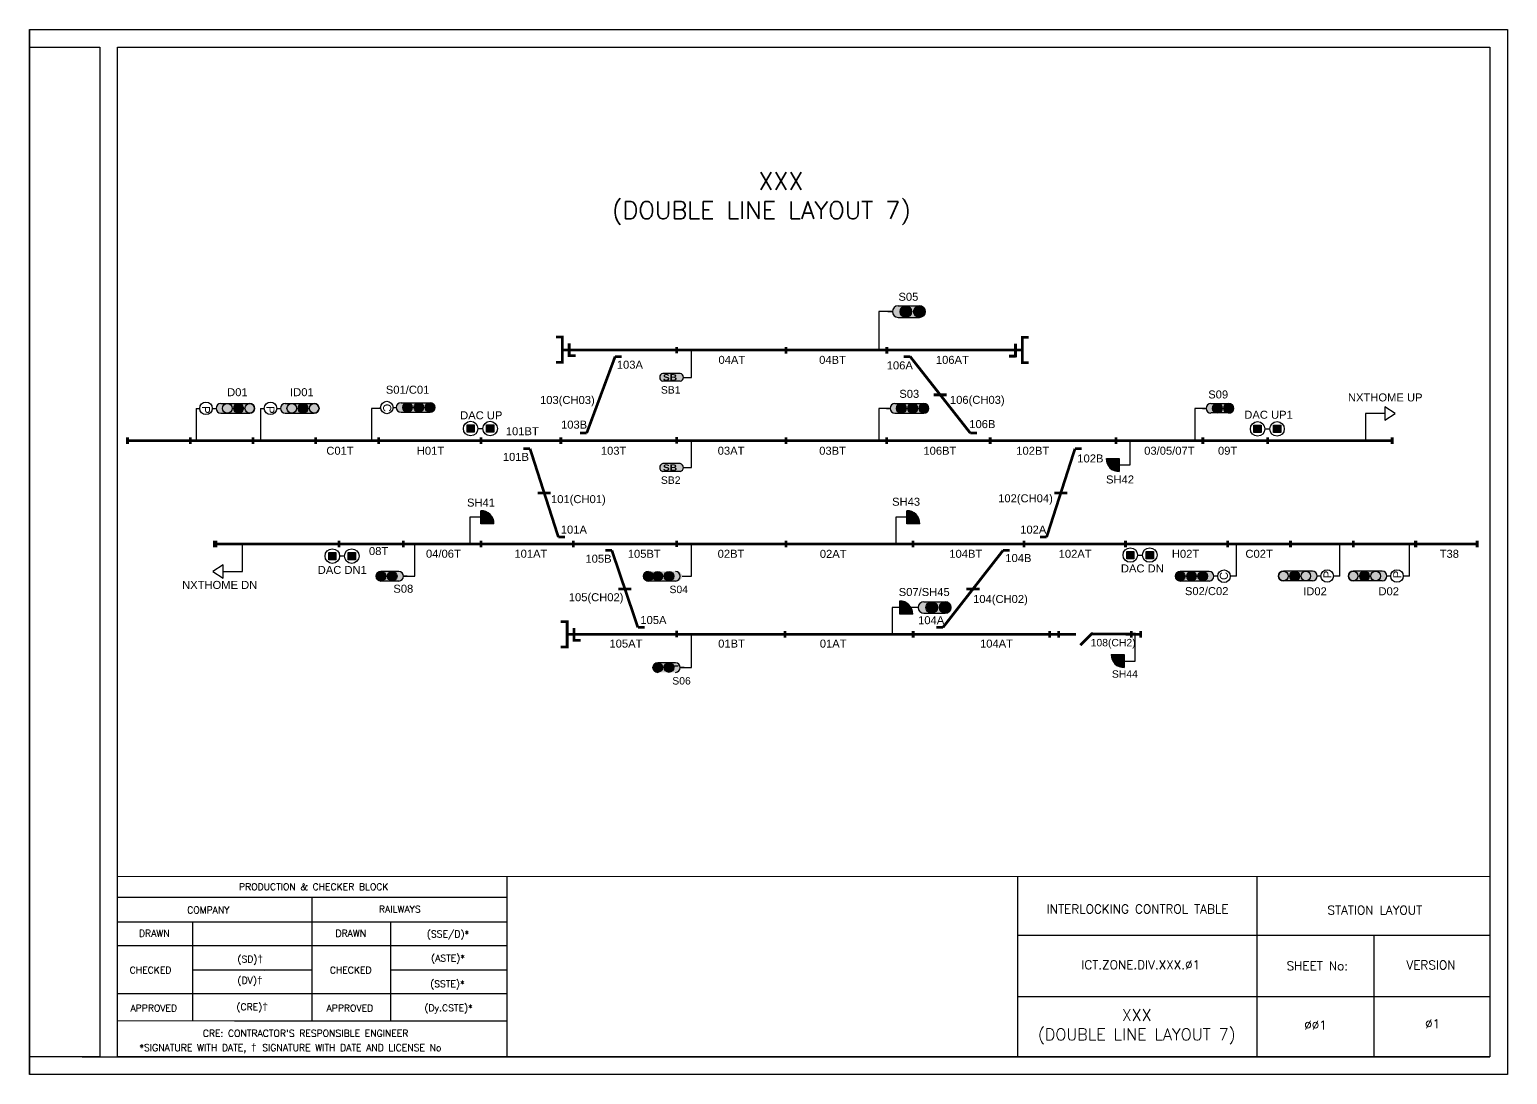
# Model space of a CAD drawing. Header units: inches. Extents: x -19 to 1646, y 43 to 690.
# Drawn here: x 1225.8 to 1645.8, y 388.3 to 685.3 of the extents above; entities that cross this region are included whole.
import ezdxf
from ezdxf.enums import TextEntityAlignment as Align

# ---------------------------------------------------------------- set-up
doc = ezdxf.new("R2010")
doc.units = ezdxf.units.IN
doc.header["$MEASUREMENT"] = 0
doc.layers.add('DIM', color=7, linetype='Continuous')
doc.styles.add('ARIAL', font='arial.ttf')
doc.styles.add('ROMANS', font='romans.shx', dxfattribs={"height": 2})

# ---------------------------------------------------------------- blocks, each defined once
blk = doc.blocks.new('A$C1B685902')
at = {"color": 7}
blk.add_line((0, 297), (0, 0), dxfattribs=at)
for points in [[(0, 297), (420, 297), (420, 0), (0, 0)], [(25, 292), (415, 292), (415, 5), (25, 5)]]:
    blk.add_lwpolyline(points, close=True, dxfattribs=at)
blk.add_lwpolyline([(0, 292), (20, 292), (20, 5), (0, 5)], dxfattribs=at)

msp = doc.modelspace()

# ---------------------------------------------------------------- hatches: boundary and pattern name
at = {"true_color": 0x000000}
h = msp.add_hatch(color=18, dxfattribs=at)
h.dxf.hatch_style = 1
h.paths.add_polyline_path([(1472.6, 606.78, 1), (1472.63, 603.51), (1478.67, 603.51, 1), (1478.65, 606.78)])
h = msp.add_hatch(color=1)
h.dxf.hatch_style = 1
h.paths.add_polyline_path([(1476.47, 605.15, 1), (1473.19, 605.15, 1)])
h = msp.add_hatch(color=2)
h.dxf.hatch_style = 1
h.paths.add_polyline_path([(1477.02, 605.15, 1), (1480.3, 605.15, 1)])
h = msp.add_hatch(color=256)
h.dxf.hatch_style = 1
h.paths.add_polyline_path([(1410.71, 585.35, 0.79433), (1410.71, 587.59), (1405.77, 587.59, 0.79433), (1405.77, 585.35)])
h = msp.add_hatch(color=18, dxfattribs=at)
h.dxf.hatch_style = 1
h.paths.add_polyline_path([(1280.13, 579.02, 1), (1280.15, 576.3), (1288.38, 576.3, 1), (1288.36, 579.02)])
h = msp.add_hatch(color=2)
h.dxf.hatch_style = 1
h.paths.add_polyline_path([(1280.63, 577.66, 1), (1283.35, 577.66, 1)])
h.paths.add_polyline_path([(1289.74, 577.66, 1), (1287.01, 577.66, 1)])
h = msp.add_hatch(color=3)
h.dxf.hatch_style = 1
h.paths.add_polyline_path([(1283.82, 577.66, 1), (1286.54, 577.66, 1)])
h = msp.add_hatch(color=18, dxfattribs=at)
h.dxf.hatch_style = 1
h.paths.add_polyline_path([(1298.45, 579.02, 1), (1298.47, 576.3), (1306.7, 576.3, 1), (1306.68, 579.02)])
h = msp.add_hatch(color=2)
h.dxf.hatch_style = 1
h.paths.add_polyline_path([(1298.94, 577.66, 1), (1301.67, 577.66, 1)])
h.paths.add_polyline_path([(1308.05, 577.66, 1), (1305.33, 577.66, 1)])
h = msp.add_hatch(color=3)
h.dxf.hatch_style = 1
h.paths.add_polyline_path([(1302.13, 577.66, 1), (1304.86, 577.66, 1)])
h = msp.add_hatch(color=18, dxfattribs=at)
h.dxf.hatch_style = 1
h.paths.add_polyline_path([(1331.35, 579.27, 1), (1331.37, 576.55), (1339.6, 576.55, 1), (1339.58, 579.27)])
h = msp.add_hatch(color=18, dxfattribs=at)
h.dxf.hatch_style = 1
h.paths.add_polyline_path([(1331.35, 579.27, 1), (1331.37, 576.55), (1339.6, 576.55, 1), (1339.58, 579.27)])
h = msp.add_hatch(color=2)
h.dxf.hatch_style = 1
h.paths.add_polyline_path([(1331.84, 577.91, 1), (1334.57, 577.91, 1)])
h.paths.add_polyline_path([(1340.95, 577.91, 1), (1338.23, 577.91, 1)])
h = msp.add_hatch(color=1)
h.dxf.hatch_style = 1
h.paths.add_polyline_path([(1331.84, 577.91, 1), (1334.57, 577.91, 1)])
h = msp.add_hatch(color=3)
h.dxf.hatch_style = 1
h.paths.add_polyline_path([(1335.03, 577.91, 1), (1337.76, 577.91, 1)])
h = msp.add_hatch(color=2)
h.dxf.hatch_style = 1
h.paths.add_polyline_path([(1335.03, 577.91, 1), (1337.76, 577.91, 1)])
h = msp.add_hatch(color=3)
h.dxf.hatch_style = 1
h.paths.add_polyline_path([(1338.23, 577.91, 1), (1340.95, 577.91, 1)])
h = msp.add_hatch(color=18, dxfattribs=at)
h.dxf.hatch_style = 1
h.paths.add_polyline_path([(1471.7, 579.02, 1), (1471.72, 576.3), (1479.95, 576.3, 1), (1479.93, 579.02)])
h = msp.add_hatch(color=1)
h.dxf.hatch_style = 1
h.paths.add_polyline_path([(1474.92, 577.66, 1), (1472.19, 577.66, 1)])
h = msp.add_hatch(color=2)
h.dxf.hatch_style = 1
h.paths.add_polyline_path([(1475.38, 577.66, 1), (1478.11, 577.66, 1)])
h = msp.add_hatch(color=3)
h.dxf.hatch_style = 1
h.paths.add_polyline_path([(1478.57, 577.66, 1), (1481.3, 577.66, 1)])
h = msp.add_hatch(color=18, dxfattribs=at)
h.dxf.hatch_style = 1
h.paths.add_polyline_path([(1561.5, 579.02, 1), (1561.52, 576.3), (1566.56, 576.3, 1), (1566.54, 579.02)])
h = msp.add_hatch(color=1)
h.dxf.hatch_style = 1
h.paths.add_polyline_path([(1564.72, 577.66, 1), (1561.99, 577.66, 1)])
h = msp.add_hatch(color=3)
h.dxf.hatch_style = 1
h.paths.add_polyline_path([(1565.19, 577.66, 1), (1567.91, 577.66, 1)])
h = msp.add_hatch(color=5)
h.dxf.hatch_style = 1
h.paths.add_polyline_path([(1352.17, 570.87), (1352.17, 572.94), (1350.11, 572.94), (1350.11, 570.87)])
h = msp.add_hatch(color=5)
h.dxf.hatch_style = 1
h.paths.add_polyline_path([(1357.7, 570.87), (1357.7, 572.94), (1355.65, 572.94), (1355.65, 570.87)])
h = msp.add_hatch(color=5)
h.dxf.hatch_style = 1
h.paths.add_polyline_path([(1575.81, 570.78), (1575.81, 572.86), (1573.76, 572.86), (1573.76, 570.78)])
h = msp.add_hatch(color=5)
h.dxf.hatch_style = 1
h.paths.add_polyline_path([(1581.35, 570.78), (1581.35, 572.86), (1579.29, 572.86), (1579.29, 570.78)])
h = msp.add_hatch(color=256)
h.dxf.hatch_style = 1
h.paths.add_polyline_path([(1535.48, 563.41), (1531.8, 563.41, 0.432111), (1535.48, 559.71)])
h = msp.add_hatch(color=256)
h.dxf.hatch_style = 1
h.paths.add_polyline_path([(1410.71, 559.7, 0.79433), (1410.71, 561.94), (1405.77, 561.94, 0.79433), (1405.77, 559.7)])
h = msp.add_hatch(color=2)
h.dxf.hatch_style = 1
h.paths.add_polyline_path([(1533.62, 561.78, 1), (1532.39, 561.78, 1)])
h = msp.add_hatch(color=2)
h.dxf.hatch_style = 1
h.paths.add_polyline_path([(1535.19, 562.18, 1), (1533.96, 562.18, 1)])
h = msp.add_hatch(color=2)
h.dxf.hatch_style = 1
h.paths.add_polyline_path([(1535.19, 560.63, 1), (1533.96, 560.63, 1)])
h = msp.add_hatch(color=256)
h.dxf.hatch_style = 1
h.paths.add_polyline_path([(1354.07, 544.85), (1357.76, 544.85, 0.432111), (1354.07, 548.55)])
h = msp.add_hatch(color=2)
h.dxf.hatch_style = 1
h.paths.add_polyline_path([(1355.59, 547.64, 1), (1354.36, 547.64, 1)])
h = msp.add_hatch(color=2)
h.dxf.hatch_style = 1
h.paths.add_polyline_path([(1355.59, 546.09, 1), (1354.36, 546.09, 1)])
h = msp.add_hatch(color=2)
h.dxf.hatch_style = 1
h.paths.add_polyline_path([(1357.16, 546.49, 1), (1355.93, 546.49, 1)])
h = msp.add_hatch(color=256)
h.dxf.hatch_style = 1
h.paths.add_polyline_path([(1475.1, 544.84), (1478.78, 544.84, 0.432111), (1475.1, 548.55)])
h = msp.add_hatch(color=2)
h.dxf.hatch_style = 1
h.paths.add_polyline_path([(1476.62, 547.63, 1), (1475.39, 547.63, 1)])
h = msp.add_hatch(color=2)
h.dxf.hatch_style = 1
h.paths.add_polyline_path([(1476.62, 546.08, 1), (1475.39, 546.08, 1)])
h = msp.add_hatch(color=2)
h.dxf.hatch_style = 1
h.paths.add_polyline_path([(1478.19, 546.48, 1), (1476.96, 546.48, 1)])
h = msp.add_hatch(color=5)
h.dxf.hatch_style = 1
h.paths.add_polyline_path([(1310.8, 536.7), (1310.8, 534.63), (1312.86, 534.63), (1312.86, 536.7)])
h = msp.add_hatch(color=5)
h.dxf.hatch_style = 1
h.paths.add_polyline_path([(1316.34, 536.7), (1316.34, 534.63), (1318.39, 534.63), (1318.39, 536.7)])
h = msp.add_hatch(color=5)
h.dxf.hatch_style = 1
h.paths.add_polyline_path([(1537.58, 537), (1537.58, 534.93), (1539.64, 534.93), (1539.64, 537)])
h = msp.add_hatch(color=5)
h.dxf.hatch_style = 1
h.paths.add_polyline_path([(1543.11, 537), (1543.11, 534.93), (1545.17, 534.93), (1545.17, 537)])
h = msp.add_hatch(color=18, dxfattribs=at)
h.dxf.hatch_style = 1
h.paths.add_polyline_path([(1330.72, 528.57, 1), (1330.7, 531.3), (1325.66, 531.3, 1), (1325.68, 528.57)])
h = msp.add_hatch(color=3)
h.dxf.hatch_style = 1
h.paths.add_polyline_path([(1327.03, 529.94, 1), (1324.31, 529.94, 1)])
h = msp.add_hatch(color=1)
h.dxf.hatch_style = 1
h.paths.add_polyline_path([(1327.5, 529.94, 1), (1330.23, 529.94, 1)])
h = msp.add_hatch(color=18, dxfattribs=at)
h.dxf.hatch_style = 1
h.paths.add_polyline_path([(1401.62, 528.57, -1), (1401.65, 531.3), (1409.87, 531.3, -1), (1409.85, 528.57)])
h = msp.add_hatch(color=3)
h.dxf.hatch_style = 1
h.paths.add_polyline_path([(1403, 529.94, 1), (1400.27, 529.94, 1)])
h = msp.add_hatch(color=2)
h.dxf.hatch_style = 1
h.paths.add_polyline_path([(1405.69, 529.94, 1), (1402.96, 529.94, 1)])
h = msp.add_hatch(color=1)
h.dxf.hatch_style = 1
h.paths.add_polyline_path([(1406.15, 529.94, 1), (1408.88, 529.94, 1)])
h = msp.add_hatch(color=18, dxfattribs=at)
h.dxf.hatch_style = 1
h.paths.add_polyline_path([(1561.04, 528.57, 1), (1561.02, 531.3), (1552.79, 531.3, 1), (1552.81, 528.57)])
h = msp.add_hatch(color=2)
h.dxf.hatch_style = 1
h.paths.add_polyline_path([(1560.55, 529.94, 1), (1557.82, 529.94, 1)])
h.paths.add_polyline_path([(1551.44, 529.94, 1), (1554.17, 529.94, 1)])
h = msp.add_hatch(color=18, dxfattribs=at)
h.dxf.hatch_style = 1
h.paths.add_polyline_path([(1561.04, 528.57, 1), (1561.02, 531.3), (1552.79, 531.3, 1), (1552.81, 528.57)])
h = msp.add_hatch(color=3)
h.dxf.hatch_style = 1
h.paths.add_polyline_path([(1554.17, 529.94, 1), (1551.44, 529.94, 1)])
h = msp.add_hatch(color=3)
h.dxf.hatch_style = 1
h.paths.add_polyline_path([(1557.36, 529.94, 1), (1554.63, 529.94, 1)])
h = msp.add_hatch(color=2)
h.dxf.hatch_style = 1
h.paths.add_polyline_path([(1557.36, 529.94, 1), (1554.63, 529.94, 1)])
h = msp.add_hatch(color=1)
h.dxf.hatch_style = 1
h.paths.add_polyline_path([(1560.55, 529.94, 1), (1557.82, 529.94, 1)])
h = msp.add_hatch(color=18, dxfattribs=at)
h.dxf.hatch_style = 1
h.paths.add_polyline_path([(1590.35, 528.64, 1), (1590.33, 531.37), (1582.1, 531.37, 1), (1582.13, 528.64)])
h = msp.add_hatch(color=2)
h.dxf.hatch_style = 1
h.paths.add_polyline_path([(1589.86, 530, 1), (1587.14, 530, 1)])
h.paths.add_polyline_path([(1580.75, 530, 1), (1583.48, 530, 1)])
h = msp.add_hatch(color=3)
h.dxf.hatch_style = 1
h.paths.add_polyline_path([(1586.67, 530, 1), (1583.94, 530, 1)])
h = msp.add_hatch(color=18, dxfattribs=at)
h.dxf.hatch_style = 1
h.paths.add_polyline_path([(1610.19, 528.64, 1), (1610.17, 531.37), (1601.94, 531.37, 1), (1601.96, 528.64)])
h = msp.add_hatch(color=2)
h.dxf.hatch_style = 1
h.paths.add_polyline_path([(1609.7, 530, 1), (1606.97, 530, 1)])
h.paths.add_polyline_path([(1600.58, 530, 1), (1603.31, 530, 1)])
h = msp.add_hatch(color=3)
h.dxf.hatch_style = 1
h.paths.add_polyline_path([(1606.5, 530, 1), (1603.78, 530, 1)])
h = msp.add_hatch(color=256)
h.dxf.hatch_style = 1
h.paths.add_polyline_path([(1473.08, 519.19), (1476.76, 519.19, 0.432111), (1473.08, 522.9)])
h = msp.add_hatch(color=2)
h.dxf.hatch_style = 1
h.paths.add_polyline_path([(1474.59, 521.98, 1), (1473.36, 521.98, 1)])
h = msp.add_hatch(color=2)
h.dxf.hatch_style = 1
h.paths.add_polyline_path([(1474.59, 520.43, 1), (1473.36, 520.43, 1)])
h = msp.add_hatch(color=2)
h.dxf.hatch_style = 1
h.paths.add_polyline_path([(1476.16, 520.83, 1), (1474.93, 520.83, 1)])
h = msp.add_hatch(color=18, dxfattribs=at)
h.dxf.hatch_style = 1
h.paths.add_polyline_path([(1479.96, 522.69, 1), (1479.98, 519.42), (1486.02, 519.42, 1), (1486, 522.69)])
h = msp.add_hatch(color=1)
h.dxf.hatch_style = 1
h.paths.add_polyline_path([(1483.82, 521.05, 1), (1480.55, 521.05, 1)])
h = msp.add_hatch(color=2)
h.dxf.hatch_style = 1
h.paths.add_polyline_path([(1484.38, 521.05, 1), (1487.65, 521.05, 1)])
h = msp.add_hatch(color=18, dxfattribs=at)
h.dxf.hatch_style = 1
h.paths.add_polyline_path([(1409.37, 502.62, 1), (1409.35, 505.35), (1404.31, 505.35, 1), (1404.33, 502.62)])
h = msp.add_hatch(color=2)
h.dxf.hatch_style = 1
h.paths.add_polyline_path([(1405.69, 503.98, 1), (1402.96, 503.98, 1)])
h = msp.add_hatch(color=1)
h.dxf.hatch_style = 1
h.paths.add_polyline_path([(1406.15, 503.98, 1), (1408.88, 503.98, 1)])
h = msp.add_hatch(color=256)
h.dxf.hatch_style = 1
h.paths.add_polyline_path([(1533.21, 507.7, 0.432111), (1536.9, 503.99), (1536.9, 507.7)])
h = msp.add_hatch(color=2)
h.dxf.hatch_style = 1
h.paths.add_polyline_path([(1535.04, 506.06, 1), (1533.81, 506.06, 1)])
h = msp.add_hatch(color=2)
h.dxf.hatch_style = 1
h.paths.add_polyline_path([(1536.61, 506.46, 1), (1535.38, 506.46, 1)])
h = msp.add_hatch(color=2)
h.dxf.hatch_style = 1
h.paths.add_polyline_path([(1536.61, 504.91, 1), (1535.38, 504.91, 1)])

# ---------------------------------------------------------------- linework, layer by layer
at = {"color": 5}
for p, q in [((1470.98, 605.15), (1467.17, 605.15)), ((1467.17, 605.15), (1467.17, 594.15)), ((1469.71, 605.15), (1470.98, 605.15)), ((1413.9, 586.47), (1413.9, 594.15)), ((1411.6, 586.47), (1413.9, 586.47)), ((1273.09, 577.66), (1273.09, 568.5)), ((1273.09, 577.66), (1274.15, 577.66)), ((1277.72, 577.66), (1278.78, 577.66)), ((1291.4, 577.66), (1291.4, 568.5)), ((1291.4, 577.66), (1292.47, 577.66)), ((1296.03, 577.66), (1297.1, 577.66)), ((1325.56, 577.66), (1322.92, 577.66)), ((1325.56, 577.66), (1322.92, 577.66)), ((1322.92, 577.66), (1322.92, 568.5)), ((1322.92, 576.13), (1322.92, 568.5)), ((1329.11, 577.91), (1330, 577.91)), ((1329.11, 577.91), (1330, 577.91)), ((1470.35, 577.66), (1467.17, 577.66)), ((1467.17, 577.66), (1467.17, 568.5)), ((1469.28, 577.66), (1470.35, 577.66)), ((1560.15, 577.66), (1556.98, 577.66)), ((1556.98, 577.66), (1556.98, 568.5)), ((1559.09, 577.66), (1560.15, 577.66)), ((1610.95, 576.19), (1605.44, 576.19)), ((1605.44, 576.19), (1605.44, 568.5)), ((1610.95, 578.05), (1610.95, 574.32)), ((1613.89, 576.19), (1610.95, 578.05)), ((1610.95, 574.32), (1613.89, 576.19)), ((1353.2, 571.91), (1354.62, 571.91)), ((1576.84, 571.82), (1578.27, 571.82)), ((1413.9, 560.82), (1413.9, 568.5)), ((1538.61, 561.56), (1538.61, 568.5)), ((1411.6, 560.82), (1413.9, 560.82)), ((1535.48, 561.56), (1538.61, 561.56)), ((1350.94, 546.7), (1350.94, 539.1)), ((1354.07, 546.7), (1350.94, 546.7)), ((1471.97, 546.7), (1471.97, 539.09)), ((1475.1, 546.7), (1471.97, 546.7)), ((1286.3, 531.27), (1286.3, 538.96)), ((1335.24, 529.94), (1335.24, 539.1)), ((1413.9, 531.41), (1413.9, 539.1)), ((1413.9, 529.94), (1413.9, 539.1)), ((1568.81, 529.94), (1568.81, 539.1)), ((1568.81, 529.94), (1568.81, 539.1)), ((1598.12, 530), (1598.12, 539.17)), ((1617.95, 529.93), (1617.95, 539.09)), ((1315.31, 535.66), (1313.88, 535.66)), ((1540.66, 535.97), (1542.09, 535.97)), ((1280.8, 533.14), (1277.85, 531.27)), ((1277.85, 531.27), (1280.8, 529.4)), ((1280.8, 529.4), (1280.8, 533.14)), ((1280.8, 531.27), (1286.3, 531.27)), ((1332.07, 529.94), (1335.24, 529.94)), ((1333.13, 529.94), (1332.07, 529.94)), ((1411.23, 529.94), (1413.9, 529.94)), ((1563.46, 529.94), (1562.4, 529.94)), ((1563.46, 529.94), (1562.4, 529.94)), ((1568.81, 529.94), (1567.03, 529.94)), ((1592.77, 530), (1591.71, 530)), ((1598.12, 530), (1596.34, 530)), ((1612.6, 530), (1611.54, 530)), ((1617.95, 530), (1616.17, 530)), ((1470.95, 521.05), (1470.95, 513.45)), ((1473.08, 521.05), (1470.95, 521.05)), ((1478.33, 521.05), (1476.31, 521.05)), ((1413.9, 503.98), (1413.9, 513.14)), ((1540.03, 505.84), (1540.03, 513.45)), ((1536.9, 505.84), (1540.03, 505.84)), ((1410.72, 503.98), (1413.9, 503.98)), ((1411.79, 503.98), (1410.72, 503.98))]:
    msp.add_line(p, q, dxfattribs=at)
for p, q in [((1472.6, 606.78), (1478.67, 606.78)), ((1472.6, 603.51), (1478.67, 603.51)), ((1410.71, 587.59), (1405.77, 587.59)), ((1410.71, 585.35), (1405.77, 585.35)), ((1280.13, 579.02), (1288.38, 579.02)), ((1280.13, 576.3), (1288.38, 576.3)), ((1298.45, 579.02), (1306.7, 579.02)), ((1298.45, 576.3), (1306.7, 576.3)), ((1331.35, 579.27), (1339.6, 579.27)), ((1331.35, 579.27), (1339.6, 579.27)), ((1331.35, 576.55), (1339.6, 576.55)), ((1331.35, 576.55), (1339.6, 576.55)), ((1471.7, 579.02), (1479.95, 579.02)), ((1471.7, 576.3), (1479.95, 576.3)), ((1561.5, 579.02), (1566.56, 579.02)), ((1561.5, 576.52), (1566.56, 576.52)), ((1531.8, 563.41), (1535.48, 563.41)), ((1535.48, 563.41), (1535.48, 559.71)), ((1410.71, 561.94), (1405.77, 561.94)), ((1410.71, 559.7), (1405.77, 559.7)), ((1354.07, 544.85), (1354.07, 548.55)), ((1475.1, 544.84), (1475.1, 548.55)), ((1357.76, 544.85), (1354.07, 544.85)), ((1478.78, 544.84), (1475.1, 544.84)), ((1330.72, 531.3), (1325.66, 531.3)), ((1561.04, 531.3), (1552.79, 531.3)), ((1561.04, 531.3), (1552.79, 531.3)), ((1590.35, 531.37), (1582.1, 531.37)), ((1610.19, 531.37), (1601.94, 531.37)), ((1330.72, 528.57), (1325.66, 528.57)), ((1409.37, 528.57), (1401.12, 528.57)), ((1561.04, 528.57), (1552.79, 528.57)), ((1561.04, 528.57), (1552.79, 528.57)), ((1590.35, 528.64), (1582.1, 528.64)), ((1610.19, 528.64), (1601.94, 528.64)), ((1473.08, 519.19), (1473.08, 522.9)), ((1479.96, 522.69), (1486.02, 522.69)), ((1476.76, 519.19), (1473.08, 519.19)), ((1479.96, 519.42), (1486.02, 519.42)), ((1409.37, 505.35), (1404.31, 505.35)), ((1410.13, 504.37), (1405.91, 504.37)), ((1533.21, 507.7), (1536.9, 507.7)), ((1536.9, 507.7), (1536.9, 503.99)), ((1250.78, 444.6), (1640.76, 444.68)), ((1361.38, 444.68), (1361.38, 393.33)), ((1284.02, 438.62), (1250.77, 438.62)), ((1361.38, 438.62), (1284.02, 438.62)), ((1305.98, 438.62), (1305.98, 403.52)), ((1284.02, 431.58), (1250.77, 431.58)), ((1272.21, 403.53), (1272.21, 431.58)), ((1361.38, 431.57), (1284.02, 431.58)), ((1328.42, 403.52), (1328.42, 431.58)), ((1284.02, 424.91), (1250.77, 424.91)), ((1361.38, 424.91), (1284.02, 424.91)), ((1607.8, 427.95), (1607.8, 393.33)), ((1305.98, 417.93), (1272.21, 417.93)), ((1292.68, 417.79), (1292.67, 417.79)), ((1361.38, 417.93), (1328.42, 417.93)), ((1284.02, 411.27), (1250.77, 411.27)), ((1361.38, 411.26), (1284.02, 411.27)), ((1284.02, 403.52), (1250.77, 403.53)), ((1361.38, 403.52), (1284.02, 403.52))]:
    msp.add_line(p, q)
at = {"lineweight": -2}
for p, q in [((1506.62, 393.62), (1506.62, 444.68)), ((1506.62, 427.95), (1640.58, 427.95)), ((1506.62, 410.5), (1640.76, 410.5))]:
    msp.add_line(p, q, dxfattribs=at)
at = {"linetype": 'Continuous', "lineweight": -2}
for p, q in [((1574.7, 393.62), (1574.7, 444.68)), ((1240.76, 393.33), (1522.76, 393.33)), ((1240.76, 393.33), (1640.76, 393.33))]:
    msp.add_line(p, q, dxfattribs=at)
at = {"color": 5, "const_width": 0.78}
for points in [[(1375.36, 597.97), (1377.24, 597.97)], [(1377.19, 598.36), (1377.19, 590.34)], [(1379.13, 596.15), (1379.13, 592.22)], [(1505.99, 596.05), (1505.99, 592.12)], [(1509.76, 597.87), (1507.87, 597.87)], [(1507.92, 598.26), (1507.92, 590.24)], [(1377.19, 594.25), (1507.92, 594.25)], [(1379.13, 592.6), (1381.01, 592.6)], [(1392.2, 592.37), (1384.12, 570.63)], [(1392.2, 592.37), (1394.09, 592.37)], [(1409.66, 593.27), (1409.66, 595.13)], [(1440.73, 595.09), (1440.73, 593.22)], [(1469.41, 595.09), (1469.41, 593.22)], [(1476.05, 592.37), (1474.16, 592.37)], [(1476.05, 592.37), (1493.14, 570.63)], [(1505.99, 592.5), (1504.1, 592.5)], [(1375.36, 590.73), (1377.24, 590.73)], [(1509.76, 590.63), (1507.87, 590.63)], [(1482.74, 581.5), (1486.46, 581.5)], [(1253.62, 569.43), (1253.62, 567.56)], [(1253.62, 568.5), (1613.03, 568.5)], [(1271.46, 569.43), (1271.46, 567.57)], [(1289.3, 569.43), (1289.3, 567.57)], [(1307.13, 569.43), (1307.13, 567.57)], [(1324.97, 569.43), (1324.97, 567.57)], [(1354.05, 569.43), (1354.05, 567.57)], [(1376.78, 569.43), (1376.78, 567.57)], [(1384.12, 570.63), (1382.23, 570.63)], [(1409.66, 567.61), (1409.66, 569.48)], [(1440.73, 569.43), (1440.73, 567.57)], [(1469.38, 569.43), (1469.38, 567.57)], [(1493.14, 570.63), (1495.03, 570.63)], [(1498.78, 569.43), (1498.78, 567.57)], [(1534.56, 569.43), (1534.56, 567.57)], [(1559.21, 569.43), (1559.21, 567.57)], [(1577.61, 569.43), (1577.61, 567.57)], [(1613.03, 569.43), (1613.03, 567.57)], [(1368.02, 566.17), (1366.13, 566.17)], [(1376.07, 541.08), (1368.02, 566.17)], [(1514.83, 541.08), (1522.88, 566.17)], [(1522.88, 566.17), (1524.77, 566.17)], [(1373.91, 553.63), (1370.19, 553.63)], [(1516.99, 553.63), (1520.71, 553.63)], [(1278.3, 538.17), (1278.3, 540.03)], [(1278.3, 539.1), (1637.42, 539.09)], [(1278.72, 540.03), (1278.72, 538.17)], [(1313.72, 540.03), (1313.72, 538.17)], [(1331.98, 540.03), (1331.98, 538.17)], [(1354.05, 538.16), (1354.05, 540.03)], [(1354.07, 540.03), (1354.07, 538.17)], [(1376.07, 541.08), (1377.96, 541.08)], [(1380.33, 540.03), (1380.33, 538.17)], [(1391.27, 537.28), (1389.38, 537.28)], [(1398.68, 515.38), (1391.27, 537.28)], [(1409.66, 538.21), (1409.66, 540.07)], [(1440.73, 538.16), (1440.73, 540.03)], [(1476.85, 540.03), (1476.85, 538.17)], [(1485.36, 515.38), (1502.45, 537.28)], [(1502.45, 537.28), (1504.34, 537.28)], [(1508.41, 540.03), (1508.41, 538.17)], [(1514.83, 541.08), (1512.94, 541.08)], [(1537.21, 540.03), (1537.21, 538.17)], [(1537.31, 538.16), (1537.31, 540.03)], [(1566.29, 540.03), (1566.29, 538.17)], [(1584.13, 540.03), (1584.13, 538.16)], [(1601.97, 540.03), (1601.97, 538.16)], [(1619.58, 538.16), (1619.58, 540.02)], [(1619.8, 540.03), (1619.8, 538.16)], [(1637.19, 540.02), (1637.19, 538.16)], [(1396.83, 526.33), (1393.11, 526.33)], [(1492.04, 526.33), (1495.76, 526.33)], [(1376.75, 517.06), (1378.64, 517.06)], [(1378.58, 517.45), (1378.58, 509.44)], [(1378.58, 513.45), (1523.13, 513.45)], [(1380.52, 515.24), (1380.52, 511.31)], [(1398.68, 515.38), (1400.57, 515.38)], [(1409.66, 512.56), (1409.66, 514.42)], [(1440.5, 512.51), (1440.5, 514.38)], [(1476.91, 512.51), (1476.91, 514.38)], [(1485.36, 515.38), (1483.47, 515.38)], [(1515.72, 514.38), (1515.72, 512.51)], [(1518.22, 514.38), (1518.22, 512.51)], [(1524.43, 510.37), (1527.74, 513.68)], [(1527.47, 513.56), (1541.55, 513.45)], [(1538.87, 514.38), (1538.87, 512.51)], [(1541.55, 514.38), (1541.55, 512.52)], [(1376.75, 509.83), (1378.64, 509.83)], [(1380.52, 511.7), (1382.41, 511.7)]]:
    msp.add_lwpolyline(points, dxfattribs=at)
at = {"color": 5}
for points in [[(1350.11, 572.94), (1352.17, 572.94), (1352.17, 570.87), (1350.11, 570.87)], [(1355.65, 572.94), (1357.7, 572.94), (1357.7, 570.87), (1355.65, 570.87)], [(1573.76, 572.86), (1575.81, 572.86), (1575.81, 570.78), (1573.76, 570.78)], [(1579.29, 572.86), (1581.35, 572.86), (1581.35, 570.78), (1579.29, 570.78)], [(1312.86, 534.63), (1310.8, 534.63), (1310.8, 536.7), (1312.86, 536.7)], [(1318.39, 534.63), (1316.34, 534.63), (1316.34, 536.7), (1318.39, 536.7)], [(1539.64, 534.93), (1537.58, 534.93), (1537.58, 537), (1539.64, 537)], [(1545.17, 534.93), (1543.11, 534.93), (1543.11, 537), (1545.17, 537)]]:
    msp.add_lwpolyline(points, close=True, dxfattribs=at)
at = {"color": 1}
for centre, radius in [((1474.83, 605.15), 1.64), ((1333.2, 577.91), 1.36), ((1473.55, 577.66), 1.36), ((1563.36, 577.66), 1.36), ((1328.86, 529.94), 1.36), ((1407.52, 529.94), 1.36), ((1559.19, 529.94), 1.36), ((1482.18, 521.05), 1.64), ((1407.52, 503.98), 1.36)]:
    msp.add_circle(centre, radius, dxfattribs=at)
at = {"color": 2}
for centre, radius in [((1478.66, 605.15), 1.64), ((1281.99, 577.66), 1.36), ((1288.37, 577.66), 1.36), ((1300.3, 577.66), 1.36), ((1306.69, 577.66), 1.36), ((1333.2, 577.91), 1.36), ((1336.4, 577.91), 1.36), ((1339.59, 577.91), 1.36), ((1476.75, 577.66), 1.36), ((1533.01, 561.78), 0.616), ((1534.58, 562.18), 0.616), ((1534.58, 560.63), 0.616), ((1354.98, 547.64), 0.616), ((1354.98, 546.09), 0.616), ((1356.55, 546.49), 0.616), ((1476, 547.63), 0.616), ((1476, 546.08), 0.616), ((1477.57, 546.48), 0.616), ((1404.32, 529.94), 1.36), ((1552.8, 529.94), 1.36), ((1556, 529.94), 1.36), ((1559.19, 529.94), 1.36), ((1582.11, 530), 1.36), ((1588.5, 530), 1.36), ((1601.95, 530), 1.36), ((1608.33, 530), 1.36), ((1473.98, 521.98), 0.616), ((1473.98, 520.43), 0.616), ((1475.55, 520.83), 0.616), ((1486.01, 521.05), 1.64), ((1404.32, 503.98), 1.36), ((1534.42, 506.06), 0.616), ((1535.99, 506.46), 0.616), ((1535.99, 504.91), 0.616)]:
    msp.add_circle(centre, radius, dxfattribs=at)
at = {"color": 5}
for centre, radius in [((1327.33, 577.91), 1.78), ((1275.93, 577.66), 1.78), ((1294.25, 577.66), 1.78), ((1351.14, 571.91), 2.06), ((1356.68, 571.91), 2.06), ((1574.79, 571.82), 2.06), ((1580.32, 571.82), 2.06), ((1311.83, 535.66), 2.06), ((1317.36, 535.66), 2.06), ((1538.61, 535.97), 2.06), ((1544.14, 535.97), 2.06), ((1565.24, 529.94), 1.78), ((1594.55, 530), 1.78), ((1614.39, 530), 1.78)]:
    msp.add_circle(centre, radius, dxfattribs=at)
at = {"color": 3}
for centre in [(1285.18, 577.66), (1303.5, 577.66), (1336.4, 577.91), (1339.59, 577.91), (1479.94, 577.66), (1566.55, 577.66), (1325.67, 529.94), (1401.64, 529.94), (1552.8, 529.94), (1556, 529.94), (1585.31, 530), (1605.14, 530)]:
    msp.add_circle(centre, 1.36, dxfattribs=at)
for centre, radius, start, end in [((1472.62, 605.15), 1.64, 90.4377, 269.5623), ((1478.66, 605.15), 1.64, 270.4377, 89.5623), ((1406.03, 586.47), 1.15, 103.0777, 256.9223), ((1410.45, 586.47), 1.15, 283.0777, 76.9223), ((1280.14, 577.66), 1.36, 90.4377, 269.5623), ((1288.37, 577.66), 1.36, 270.4377, 89.5623), ((1298.46, 577.66), 1.36, 90.4377, 269.5623), ((1306.69, 577.66), 1.36, 270.4377, 89.5623), ((1331.36, 577.91), 1.36, 90.4377, 269.5623), ((1331.36, 577.91), 1.36, 90.4377, 269.5623), ((1339.59, 577.91), 1.36, 270.4377, 89.5623), ((1339.59, 577.91), 1.36, 270.4377, 89.5623), ((1471.71, 577.66), 1.36, 90.4377, 269.5623), ((1479.94, 577.66), 1.36, 270.4377, 89.5623), ((1561.51, 577.66), 1.36, 90.4377, 269.5623), ((1566.55, 577.66), 1.36, 270.4377, 89.5623), ((1535.38, 563.3), 3.59, 178.1004, 271.5793), ((1406.03, 560.82), 1.15, 103.0777, 256.9223), ((1410.45, 560.82), 1.15, 283.0777, 76.9223), ((1354.17, 544.97), 3.59, 358.1004, 91.5793), ((1475.2, 544.96), 3.59, 358.1004, 91.5793), ((1325.67, 529.94), 1.36, 90.4377, 269.5623), ((1330.71, 529.94), 1.36, 270.4377, 89.5623), ((1401.64, 529.94), 1.36, 90.4377, 269.5623), ((1409.36, 529.94), 1.36, 270.4377, 89.5623), ((1552.8, 529.94), 1.36, 90.4377, 269.5623), ((1552.8, 529.94), 1.36, 90.4377, 269.5623), ((1561.03, 529.94), 1.36, 270.4377, 89.5623), ((1561.03, 529.94), 1.36, 270.4377, 89.5623), ((1582.11, 530), 1.36, 90.4377, 269.5623), ((1590.34, 530), 1.36, 270.4377, 89.5623), ((1601.95, 530), 1.36, 90.4377, 269.5623), ((1610.18, 530), 1.36, 270.4377, 89.5623), ((1473.17, 519.31), 3.59, 358.1004, 91.5793), ((1479.97, 521.05), 1.64, 90.4377, 269.5623), ((1486.01, 521.05), 1.64, 270.4377, 89.5623), ((1404.32, 503.98), 1.36, 90.4377, 269.5623), ((1409.36, 503.98), 1.36, 270.4377, 89.5623), ((1536.8, 507.58), 3.59, 178.1004, 271.5793)]:
    msp.add_arc(centre, radius, start, end)

# ---------------------------------------------------------------- block references
msp.add_blockref('A$C1B685902', (1225.79, 388.33))

# ---------------------------------------------------------------- texts
at = {"style": 'ROMANS'}
for s, p in [('PRODUCTION & CHECKER BLOCK', (1306.55, 441.68)), ('COMPANY', (1276.59, 435.06)), ('RAILWAYS', (1331.01, 435.32)), ('DRAWN', (1261.24, 428.44)), ('DRAWN', (1317.09, 428.44)), ('(SSE/D)*', (1344.71, 428.24)), ('(ASTE)*', (1344.71, 421.41)), ('CHECKED', (1260.18, 417.99)), ('CHECKED', (1317.05, 417.99)), ('(SSTE)*', (1344.54, 414.08)), ('APPROVED', (1261.09, 407.19)), ('APPROVED', (1316.82, 407.19)), ('(Dy.CSTE)*', (1344.87, 407.26)), ("CRE: CONTRACTOR'S RESPONSIBLE ENGINEER", (1304.24, 400.03))]:
    msp.add_text(s, height=1.92, dxfattribs=at).set_placement(p, align=Align.MIDDLE_CENTER)
at = {"lineweight": -2, "style": 'ROMANS'}
for s, p in [('INTERLOCKING CONTROL TABLE', (1540.69, 435.35)), ('STATION LAYOUT', (1608.09, 435.03)), ('ICT.ZONE.DIV.XXX.Ø1', (1541.58, 419.51)), ('SHEET No:', (1591.76, 419.21)), ('VERSION', (1624.06, 419.44)), ('ØØ1 ', (1592.1, 402.35)), ('Ø1', (1624.53, 402.73))]:
    msp.add_text(s, height=2.5, dxfattribs=at).set_placement(p, align=Align.MIDDLE_CENTER)
at = {"color": 7, "insert": (1368.28, 644.8), "char_height": 4.993, "width": 142.1179, "attachment_point": 1, "style": 'ROMANS'}
msp.add_mtext('\\pi64.63937;XXX\\P\\pi23.03106;(DOUBLE LINE LAYOUT 7)', dxfattribs=at)
at = {"char_height": 1.92, "attachment_point": 1, "style": 'ROMANS'}
for s, width, insert in [('(SD){\\fArial|b0|i0|c0|p34;\\H1.08333x;†}', 8.1172, (1284.87, 422.24)), ('(DV){\\fArial|b0|i0|c0|p34;\\H1.08333x;†}', 8.1172, (1284.87, 416.19)), ('(CRE){\\fArial|b0|i0|c0|p34;\\H1.08333x;†}', 8.1172, (1284.58, 408.65)), ('\\pi-5.76,l9.6,t9.6;*SIGNATURE WITH DATE, {\\fArial|b0|i0|c0|p34;\\H1.08333x;†  }SIGNATURE WITH DATE AND LICENSE No', 104.6362, (1253.16, 397.05))]:
    msp.add_mtext_dynamic_manual_height_columns(s, width=width, gutter_width=12.5, heights=[0], dxfattribs=dict(at, insert=insert))
at = {"insert": (1540.45, 406.85), "char_height": 3.3, "width": 67.7741, "attachment_point": 2, "style": 'ROMANS'}
msp.add_mtext('XXX\\P(DOUBLE LINE LAYOUT 7)', dxfattribs=at)
at = {"layer": 'DIM', "color": 5, "line_spacing_factor": 0.9, "style": 'ARIAL'}
for s, insert, char_height, width, attachment_point in [('\\pi3.75962;S05', (1468.96, 610.51), 2.275, 12.9041, 1), ('\\pi0.44163;04AT', (1421.13, 592.58), 2.275, 8.284, 1), ('\\pi0.44163;04BT', (1449.74, 592.58), 2.275, 8.284, 1), ('\\pi-0.33506;106AT', (1483.69, 592.58), 2.275, 8.284, 1), ('\\pi0.60147;103A', (1392.08, 591.2), 2.275, 8.284, 1), ('\\pi0.60147;106A', (1468.79, 591.01), 2.275, 8.284, 1), ('\\pi0.63111;S01/C01', (1326.41, 584.09), 2.275, 12.9041, 1), ('SB1', (1410.78, 583.96), 2.11, 6.8143, 3), ('\\pi4.8258;ID01', (1295, 583.39), 2.275, 15.485, 1), ('103(CH03)', (1370.86, 581.17), 2.275, 8.284, 1), ('\\pi3.76816;S03', (1469.19, 582.92), 2.275, 12.9041, 1), ('106(CH03)', (1487.35, 581.21), 2.275, 8.284, 1), ('\\pi5.05624;S09', (1555.7, 582.75), 2.275, 15.485, 1), ('\\pi0.06272;NXTHOME UP', (1600.4, 581.9), 2.275, 20.9341, 1), ('\\pi1.07318;DAC UP', (1347.08, 576.81), 2.275, 13.7712, 1), ('\\pi2.46752;DAC UP1', (1568.54, 576.98), 2.275, 17.8821, 1), ('\\pi-0.33506;101BT', (1361.47, 572.29), 2.275, 8.284, 1), ('\\pi0.68838;103B', (1376.14, 574.17), 2.275, 8.284, 1), ('\\pi0.68838;106B', (1492.16, 574.32), 2.275, 8.284, 1), ('\\pi0.36714;C01T', (1309.76, 566.75), 2.275, 8.284, 1), ('\\pi0.41525;H01T', (1335.42, 566.75), 2.275, 8.284, 1), ('\\pi0.68838;101B', (1359.6, 562.69), 2.275, 8.284, 7), ('\\pi0.72484;103T', (1387.42, 566.75), 2.275, 8.284, 1), ('\\pi0.44163;03AT', (1420.91, 566.75), 2.275, 8.284, 1), ('\\pi0.44163;03BT', (1449.76, 566.75), 2.275, 8.284, 1), ('\\pi-0.33506;106BT', (1480.15, 566.75), 2.275, 8.284, 1), ('\\pi-0.33506;102BT', (1506.54, 566.75), 2.275, 8.284, 1), ('102B', (1530.97, 562.25), 2.275, 8.284, 9), ('\\pi-0.46566;03/05/07T', (1543.02, 566.75), 2.275, 13.1858, 1), ('\\pi1.50154;09T', (1562.03, 566.75), 2.275, 8.284, 1), ('\\pi0.32214;SH42', (1531.39, 558.58), 2.275, 8.284, 1), ('SB2', (1410.78, 558.31), 2.11, 6.8143, 3), ('\\pi0.53009;SH41', (1349.57, 549.7), 2.275, 8.284, 7), ('101(CH01)', (1373.98, 550.03), 2.275, 8.284, 7), ('\\pi0.3105;SH43', (1470.6, 549.94), 2.275, 8.284, 7), ('102(CH04)', (1516.6, 550.27), 2.275, 8.284, 9), ('\\pi0.60147;101A', (1376.16, 542.02), 2.275, 8.284, 7), ('102A', (1514.74, 542.02), 2.275, 8.284, 9), ('\\pi-0.34325;08T', (1322.59, 535.93), 2.275, 4.5944, 7), ('\\pi-0.70751;04/06T', (1339.16, 535.17), 2.275, 8.284, 7), ('\\pi-0.33506;101AT', (1363.92, 535.17), 2.275, 8.284, 7), ('\\pi0.68838;105B', (1383.08, 533.75), 2.275, 8.284, 7), ('\\pi-0.33506;105BT', (1396.13, 535.15), 2.275, 8.284, 7), ('\\pi0.44163;02BT', (1420.9, 535.16), 2.275, 8.284, 7), ('\\pi0.44163;02AT', (1449.93, 535.13), 2.275, 8.284, 7), ('\\pi-0.33506;104BT', (1487.51, 535.15), 2.275, 8.284, 7), ('104B', (1510.51, 533.94), 2.275, 8.284, 9), ('\\pi-0.33506;102AT', (1518.59, 535.15), 2.275, 8.284, 7), ('\\pi1.24365;H02T', (1549.18, 535.15), 2.275, 9.9408, 7), ('\\pi1.19554;C02T', (1570.13, 535.15), 2.275, 9.9408, 7), ('\\pi2.33925;T38', (1624.19, 535.15), 2.275, 9.9408, 7), ('DAC DN1', (1321.63, 530.56), 2.275, 14.4147, 9), ('DAC DN', (1548.12, 530.99), 2.275, 14.1109, 9), ('NXTHOME DN', (1290.5, 526.3), 2.275, 20.9147, 9), ('S08', (1334.83, 525.22), 2.275, 12.9041, 9), ('105(CH02)', (1379.03, 522.15), 2.275, 8.284, 7), ('S04', (1412.9, 525.11), 2.11, 12.9041, 9), ('\\pi0.01379;S07/SH45', (1472.78, 524.29), 2.275, 14.2456, 7), ('S02/C02', (1566.5, 524.54), 2.275, 15.485, 9), ('ID02', (1594.45, 524.49), 2.275, 15.485, 9), ('104(CH02)', (1509.48, 521.65), 2.275, 8.284, 9), ('\\pi0.60147;105A', (1398.77, 516.32), 2.275, 8.284, 7), ('104A', (1485.73, 516.27), 2.275, 8.284, 9), ('\\pi-0.33506;105AT', (1390.93, 509.62), 2.275, 8.284, 7), ('\\pi0.44163;01BT', (1421.04, 509.62), 2.275, 8.284, 7), ('\\pi0.44163;01AT', (1449.92, 509.62), 2.275, 8.284, 7), ('\\pi-0.33506;104AT', (1496.24, 509.62), 2.275, 8.284, 7), ('\\pi-2.03308;108(CH2)', (1529.38, 509.38), 2.1099, 8.284, 7), ('S06', (1413.69, 499.13), 2.11, 12.9041, 9), ('\\pi0.59282;SH44', (1532.79, 503.2), 2.1099, 8.284, 1)]:
    msp.add_mtext(s, dxfattribs=dict(at, insert=insert, char_height=char_height, width=width, attachment_point=attachment_point))
at = {"layer": 'DIM', "color": 1, "char_height": 1.82, "width": 2.905, "attachment_point": 9, "line_spacing_factor": 0.9, "style": 'ARIAL'}
for insert in [(1409.82, 585.53), (1409.82, 559.88)]:
    msp.add_mtext('{\\fArial Black|b0|i0|c0|p34;\\C2;SB}', dxfattribs=dict(at, insert=insert))
at = {"layer": 'DIM', "color": 5, "char_height": 2.275, "width": 15.485, "style": 'ARIAL'}
for s, insert, attachment_point in [('\\pi5.24169;D01', (1276.69, 583.39), 1), ('D02', (1614.96, 524.49), 9)]:
    msp.add_mtext(s, dxfattribs=dict(at, insert=insert, attachment_point=attachment_point))
at = {"layer": 'DIM', "color": 5, "char_height": 2.275, "width": 5.1185, "attachment_point": 1, "style": 'ARIAL'}
for s, insert, rotation in [('\\pi1.69102;P', (1277.06, 579.97), 270), ('\\pi1.69102;P', (1295.37, 579.97), 270), ('\\pi1.55368;C', (1328.55, 580.5), 270), ('\\pi1.55368;C', (1564.05, 527.32), 90), ('\\pi1.69102;P', (1593.51, 527.7), 90), ('\\pi1.69102;P', (1613.34, 527.7), 90)]:
    msp.add_mtext(s, dxfattribs=dict(at, insert=insert, rotation=rotation))

doc.saveas('drawing.dxf')
